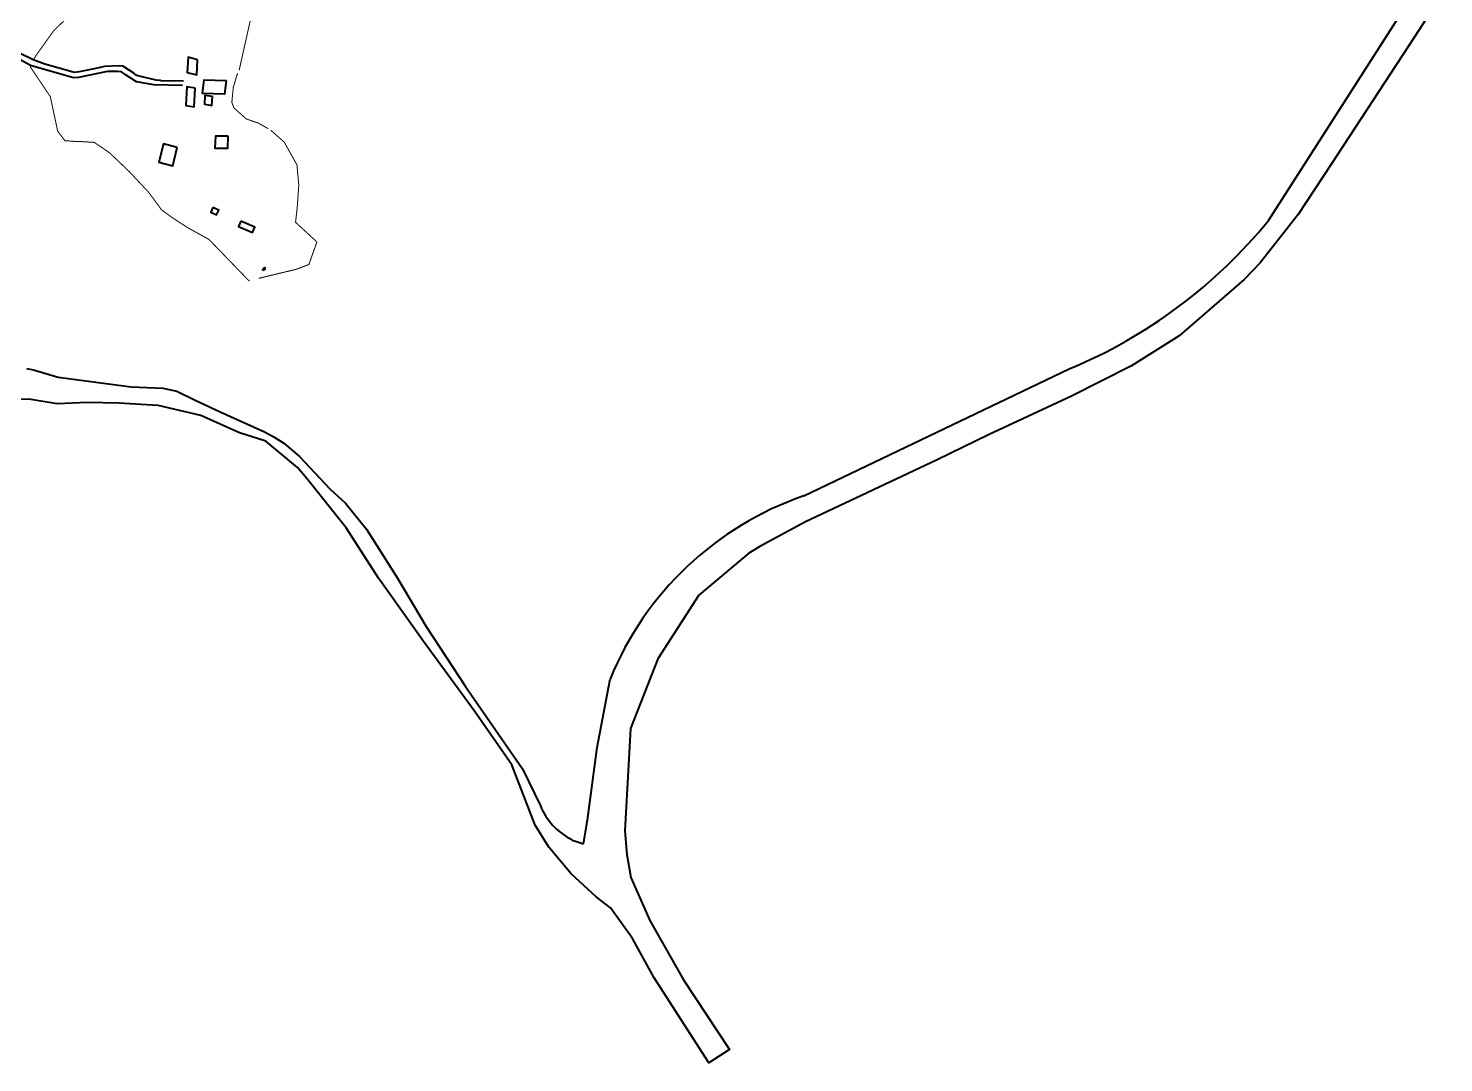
# Model space of a CAD drawing. Header units: metres. Extents: x 428 to 3974, y -4076 to 3914.
# Drawn here: x 988.83 to 989.443, y -370.067 to -369.619 of the extents above; entities that cross this region are included whole.
import ezdxf

# ---------------------------------------------------------------- set-up
doc = ezdxf.new("R2010")
doc.units = ezdxf.units.M
doc.header["$MEASUREMENT"] = 0
doc.linetypes.add('DASHED', pattern=[0.75, 0.5, -0.25])
for name, color, linetype, lineweight in [('C-BLDG', 253, 'Continuous', 5), ('C-FENC-AIRF-SECU', 253, 'DASHED', 0), ('C-ROAD-LAND', 253, 'Continuous', 9)]:
    doc.layers.add(name, color=color, linetype=linetype, lineweight=lineweight)

msp = doc.modelspace()

# ---------------------------------------------------------------- linework, layer by layer
at = {"layer": 'C-BLDG', "lineweight": 40}
for points in [[(988.90295, -369.6326), (988.89885, -369.63149), (988.8985, -369.63805), (988.90259, -369.63916)], [(988.90196, -369.64491), (988.89831, -369.64434), (988.89781, -369.6524), (988.90145, -369.65297)], [(988.91549, -369.64165), (988.90566, -369.6414), (988.90495, -369.64703), (988.91479, -369.64728)], [(988.90947, -369.64855), (988.90618, -369.64802), (988.9059, -369.65184), (988.90919, -369.65237)], [(988.89411, -369.67057), (988.88814, -369.66898), (988.88621, -369.67697), (988.89219, -369.67856)], [(988.91629, -369.66563), (988.91068, -369.66564), (988.91043, -369.67088), (988.91603, -369.67087)], [(988.90955, -369.69658), (988.90866, -369.6986), (988.91123, -369.69984), (988.91213, -369.69782)], [(988.9217, -369.70248), (988.92069, -369.70488), (988.92675, -369.70745), (988.92776, -369.70506)], [(988.93256, -369.72296), (988.93201, -369.72258), (988.93115, -369.72344), (988.9317, -369.72382)]]:
    msp.add_lwpolyline(points, close=True, dxfattribs=at)
at = {"layer": 'C-FENC-AIRF-SECU', "lineweight": 40, "ltscale": 0.2, "const_width": 0.000433, "flags": 128}
for points in [[(988.83175, -369.63262), (988.83329, -369.63021), (988.84061, -369.61998), (988.84632, -369.61447), (988.85504, -369.60265), (988.8614, -369.59875), (988.8686, -369.59715), (988.87631, -369.59144), (988.88073, -369.58582), (988.8815, -369.58506), (988.88861, -369.57899), (988.897, -369.576), (988.90464, -369.57596), (988.91617, -369.57735), (988.91914, -369.58042), (988.92673, -369.58997), (988.93061, -369.59418), (988.92099, -369.63711)], [(988.83057, -369.63509), (988.8306, -369.6359), (988.83914, -369.64856), (988.8423, -369.66343), (988.84543, -369.66764), (988.8514, -369.66808), (988.85181, -369.66799), (988.85822, -369.6684), (988.86478, -369.67287), (988.87343, -369.68112), (988.88174, -369.69), (988.88742, -369.69768), (988.89237, -369.70124), (988.89862, -369.70532), (988.9079, -369.71043), (988.92519, -369.72834), (988.92543, -369.72798)], [(988.9336, -369.66246), (988.92946, -369.6601), (988.92406, -369.65822), (988.91872, -369.65343), (988.91782, -369.65104), (988.91845, -369.64452), (988.92032, -369.63841)], [(988.92948, -369.72729), (988.94588, -369.72334), (988.95121, -369.7213), (988.95469, -369.71153), (988.94543, -369.703), (988.94615, -369.69655), (988.94684, -369.68692), (988.94605, -369.67814), (988.94051, -369.66826), (988.93464, -369.66307)]]:
    msp.add_lwpolyline(points, dxfattribs=at)
at = {"layer": 'C-ROAD-LAND', "lineweight": 40}
for p, q in [((989.36723, -369.70218), (989.44311, -369.58352)), ((988.82883, -369.76636), (988.83183, -369.76697)), ((988.83183, -369.76697), (988.84252, -369.77015)), ((989.16572, -369.82161), (989.28083, -369.76651)), ((988.84252, -369.77015), (988.87418, -369.77438)), ((988.87418, -369.77438), (988.88796, -369.77492)), ((988.88796, -369.77492), (988.8939, -369.7762)), ((988.8939, -369.7762), (988.90169, -369.77999)), ((988.90169, -369.77999), (988.91274, -369.78521)), ((988.91274, -369.78521), (988.93198, -369.79388)), ((988.93198, -369.79388), (988.93575, -369.79585)), ((988.93575, -369.79585), (988.94031, -369.79878)), ((988.94031, -369.79878), (988.94709, -369.80448)), ((988.94709, -369.80448), (988.95381, -369.81158)), ((988.95381, -369.81158), (988.96043, -369.81864)), ((988.96043, -369.81864), (988.96709, -369.82468)), ((988.96709, -369.82468), (988.97614, -369.83594)), ((988.97614, -369.83594), (988.98962, -369.85728)), ((988.98962, -369.85728), (989.00199, -369.87822)), ((989.00199, -369.87822), (989.01906, -369.90416)), ((989.01906, -369.90416), (989.04376, -369.93979)), ((989.07616, -369.93056), (989.08184, -369.90092)), ((989.07197, -369.96204), (989.07616, -369.93056)), ((989.04376, -369.93979), (989.05159, -369.9559)), ((989.05159, -369.9559), (989.0516, -369.9559)), ((989.05159, -369.9559), (989.05159, -369.9559)), ((989.05159, -369.9559), (989.05159, -369.9559)), ((989.07032, -369.97233), (989.07197, -369.96204)), ((989.06427, -369.96999), (989.06534, -369.97068)), ((989.06534, -369.97068), (989.06677, -369.97116)), ((989.07031, -369.97233), (989.07032, -369.97233))]:
    msp.add_line(p, q, dxfattribs=at)
msp.add_lwpolyline([(989.43722, -369.61221), (989.43037, -369.623), (989.39455, -369.67762), (989.38004, -369.69961), (989.36351, -369.72053), (989.35666, -369.72786), (989.3284, -369.75228), (989.30777, -369.76517), (989.28173, -369.7783), (989.24615, -369.79492), (989.2235, -369.80588), (989.18342, -369.82489), (989.16642, -369.83278), (989.14671, -369.84349), (989.14198, -369.84634), (989.12027, -369.86465), (989.10246, -369.89223), (989.09062, -369.92233), (989.08821, -369.96665), (989.08909, -369.9769), (989.09083, -369.987), (989.09907, -370.00558), (989.11355, -370.03134), (989.13347, -370.06146), (989.12462, -370.06717), (989.10094, -370.03037), (989.09149, -370.01339), (989.08196, -370.00009), (989.07573, -369.99525), (989.06493, -369.98536), (989.05518, -369.97385), (989.04931, -369.96427), (989.04931, -369.96427), (989.04931, -369.96427), (989.03914, -369.93814), (989.02307, -369.91489), (989.00128, -369.88527), (988.98142, -369.85728), (988.9673, -369.83543), (988.95012, -369.81386), (988.94629, -369.80933), (988.93257, -369.79786), (988.92117, -369.79423), (988.90443, -369.78673), (988.88585, -369.78233), (988.86884, -369.78134), (988.85508, -369.78106), (988.84203, -369.7817), (988.82975, -369.77963), (988.80539, -369.78049)], dxfattribs=at)
at = {"layer": 'C-ROAD-LAND', "lineweight": 40, "flags": 128}
for points in [[(988.89638, -369.64373), (988.884, -369.6435), (988.87649, -369.64215), (988.87157, -369.6389), (988.87005, -369.63788), (988.86836, -369.63771), (988.86386, -369.63772), (988.86325, -369.63779), (988.85129, -369.64021), (988.84921, -369.64036), (988.84824, -369.64011), (988.83057, -369.63509), (988.81976, -369.6292)], [(988.89681, -369.6419), (988.88724, -369.64164), (988.8868, -369.6416), (988.88507, -369.6414), (988.87707, -369.63949), (988.87641, -369.6392), (988.87538, -369.63845), (988.8713, -369.63578), (988.87051, -369.63538), (988.86887, -369.63523), (988.86264, -369.63557), (988.85892, -369.63634), (988.85166, -369.63783), (988.84954, -369.63807), (988.84798, -369.63768), (988.8368, -369.63456), (988.83175, -369.63262), (988.82547, -369.62957)]]:
    msp.add_lwpolyline(points, dxfattribs=at)
at = {"layer": 'C-ROAD-LAND', "lineweight": 40}
for centre, radius, start, end in [((989.19663, -369.56325), 0.22001, 292.50232, 320.84163), ((989.21087, -369.95338), 0.13929, 108.91377, 157.87266), ((989.07718, -369.94563), 0.02757, 201.87823, 242.07733), ((989.07718, -369.94563), 0.02757, 247.82181, 255.57009)]:
    msp.add_arc(centre, radius, start, end, dxfattribs=at)

doc.saveas('drawing.dxf')
